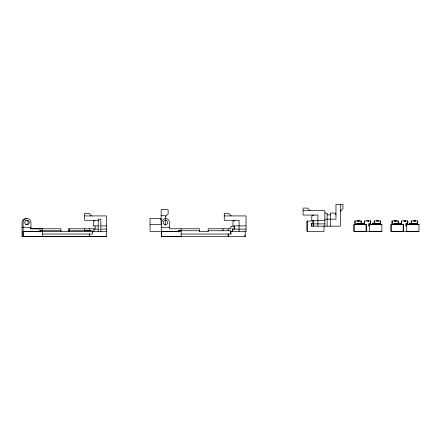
<?xml version="1.0" encoding="UTF-8"?>
<svg xmlns="http://www.w3.org/2000/svg" width="441" height="441" viewBox="0 0 441 441"><rect width="100%" height="100%" fill="white"/><g stroke="black" fill="none" stroke-linecap="round" stroke-linejoin="round"><path stroke-width="0.66" d="M39.977 231.393L39.977 230.737L60.902 230.737L60.902 231.393L60.902 228.78L30.578 228.78L42.595 228.78L42.595 230.726L39.977 230.715L39.977 231.398L23.103 231.393L23.103 236.641L23.103 222.462A3.925 3.925 0 0 1 27.028 218.543A3.925 3.925 0 0 1 30.947 222.462L30.947 228.774M68.57 230.737L68.57 231.393L68.57 228.78L94.038 228.774L94.038 231.393L92.29 231.393L92.29 234.05L42.595 234.05M92.296 232.065L92.296 230.737L69.623 230.737L69.623 231.393L69.623 228.78M245.174 231.393L245.174 236.624L161.649 236.641L161.649 231.393L178.522 231.387L178.522 230.737L199.448 230.737L199.448 231.393L208.169 231.393L208.169 230.737L230.841 230.737L230.841 234.055L181.141 234.05M232.622 228.951L232.616 231.393L232.622 228.951L234.364 228.951L234.369 226.25L234.364 228.951M245.003 236.624L245.003 234.882M323.997 226.161L323.997 231.393L307.079 231.393L307.085 221.013M340.331 204.359L340.331 226.161L311.445 226.161L311.44 223.543L313.187 223.543L313.187 221.013L307.079 221.013L307.079 231.393M355.027 220.93L355.027 224.822L355.022 220.93L361.135 220.93L361.135 223.631L359.387 223.631M364.624 220.93L364.624 224.822L364.619 220.93L370.727 220.93L370.727 223.631L368.985 223.631L368.979 226.073L368.985 223.631M366.201 231.305L366.201 224.331L353.991 224.331L353.991 231.305L381.895 231.305M374.222 220.924L374.216 224.816L374.216 220.924L380.324 220.924L380.324 223.626L378.582 223.626M392.088 220.93L392.082 224.822L392.077 220.93L398.19 220.93L398.19 223.631L396.442 223.631L398.184 223.631L398.184 220.93M401.679 220.93L401.679 224.822L401.674 220.93L407.782 220.93L407.782 223.631L406.04 223.631L406.034 226.073L406.04 223.631L407.782 223.631L407.776 220.93M403.256 231.305L403.256 224.331L391.051 224.331L391.051 231.305L418.95 231.305M411.277 220.924L411.271 224.816L411.271 220.924L417.379 220.924L417.379 223.626L415.637 223.626L417.379 223.626L417.373 220.924M178.522 231.398L178.522 230.715L181.141 230.726L181.141 228.78M165.513 216.57L168.126 213.957L168.126 209.596L161.152 209.596L161.152 224.419L150.045 224.419M340.331 211.338L342.949 208.72L342.949 204.359L335.976 204.359L335.976 219.183L324.868 219.183M400.257 224.067L399.281 224.067M416.166 224.067L415.19 224.067M379.111 224.419L379.106 223.984M416.166 224.419L416.166 223.984M356.51 224.067L356.532 224.419L356.532 224.067L358.125 224.067M356.719 224.067L356.747 224.419L356.659 224.067M362.133 224.419L366.201 224.419L366.201 231.393L353.991 231.393L353.991 224.419L358.781 224.419L358.522 224.067M358.632 224.067L358.627 224.419L358.709 224.067M373.604 224.419L373.544 223.984L372.518 223.984L372.441 224.419L372.518 224.067M377.005 224.067L377.204 224.067M393.719 224.067L393.587 224.419L393.664 224.067M393.774 224.067L393.802 224.419M395.577 224.419L395.577 224.067M395.748 224.067L395.748 224.419M409.573 224.067L411.089 224.067L411.089 224.419M412.396 224.419L412.473 223.984L411.525 223.984L411.387 224.419L411.486 224.067M414.06 224.067L413.371 224.067M362.541 224.419L362.656 223.984M372.628 224.419L372.634 223.984M374.332 224.419L374.431 224.067L374.326 224.419M374.541 224.419L374.558 223.984M409.683 224.419L409.783 223.984M411.651 224.419L411.596 223.984M303.072 210.693L324.868 210.693L324.868 226.161M324.868 213.08L327.134 213.08L327.134 226.161M335.976 214.569L335.331 214.569L335.331 213.08L330.353 213.08L330.353 226.161M327.134 214.822L330.353 214.822M161.152 215.699L165.513 215.699L165.513 225.263M84.65 215.93L106.452 215.93L106.452 231.393M224.249 215.93L246.05 215.93L246.05 231.393L230.841 231.393L230.841 234.05M161.152 219.8L160.507 219.8L160.507 218.317L150.045 218.317L150.045 231.393L181.141 231.393L181.141 236.63L161.649 236.641L161.649 222.462A3.925 3.925 0 0 1 165.573 218.543A3.925 3.925 0 0 1 169.493 222.462L169.493 228.774L199.448 228.78L199.448 231.393M98.801 220.291L84.65 220.291L84.65 213.312L89.01 213.312L91.629 215.93M404.16 220.583L405.874 220.583L405.703 220.93M324.868 220.671L311.787 220.671L311.787 215.699L313.275 215.699L313.275 215.054M313.534 223.89L324.868 223.89M358.18 223.984L357.155 223.984L357.155 224.419M360.077 223.984L359.079 223.984L359.073 224.419M374.47 223.984L375.451 223.984L375.39 224.419M396.134 223.984L397.132 223.984L397.098 224.419M358.417 224.067L360.038 224.067M361.394 224.067L360.247 224.067L360.247 224.419M363.252 224.067L362.226 224.067L362.226 224.419M372.413 224.067L374.034 224.067L374.034 224.419M374.326 224.067L375.947 224.067M377.022 224.067L376.217 224.067M378.135 224.067L379.161 224.067M393.559 224.067L395.18 224.067M395.472 224.067L397.098 224.067M398.449 224.067L397.302 224.067L397.302 224.419M411.381 224.067L413.002 224.067M414.882 224.067L414.612 224.419M362.37 224.067L362.32 224.419L362.282 223.984L363.902 223.984L363.902 224.331L363.797 223.984M413.272 224.067L413.57 224.067M369.685 224.419L375.947 224.419L375.936 223.984M381.895 224.419L379.183 224.419L379.161 223.984M399.188 224.419L403.256 224.419L403.256 231.393L391.051 231.393L391.051 224.419L395.798 224.419L395.814 223.984L395.5 224.419M406.745 224.419L413.002 224.419L412.997 223.984M418.95 224.419L415.99 224.419L416.05 223.984M357.249 224.419L357.271 223.984M395.235 224.331L395.235 223.984L394.21 223.984L394.359 224.419M399.662 224.419L399.689 223.984M412.181 224.419L412.203 223.984M412.335 224.419L412.346 223.984M98.349 225.908L93.371 225.908L93.371 220.93L94.859 220.93L94.859 220.291M100.741 225.908L106.452 225.908M246.05 225.908L232.969 225.908L232.969 220.93L234.458 220.93L234.458 220.285M234.678 226.25L230.88 226.25L230.88 228.774L208.169 228.78L208.169 231.393M30.947 227.258L22.05 227.264L23.356 227.512M161.649 227.258L169.493 227.258M93.58 229.127L98.349 229.127M100.741 229.127L106.452 229.127M232.969 229.127L246.05 229.127M39.977 230.726L42.595 230.726M90.548 230.737L84.446 230.742L84.446 228.78M178.522 230.726L181.141 230.726M23.103 231.393L92.29 231.437M93.58 231.393L106.628 231.393L106.628 236.624L22.05 236.641L22.05 222.468A3.925 3.925 0 0 1 26.989 218.675M24.624 236.63L106.634 236.624M310.045 210.693L307.432 208.08L303.072 208.08L303.072 215.054L317.895 215.054L317.895 226.161M231.227 215.93L228.609 213.312L224.249 213.312L224.249 220.285L239.072 220.285L239.072 231.393M380.318 220.924L380.318 223.626M370.721 220.93L370.727 223.631M361.124 220.93L361.129 223.631M313.182 221.013L313.187 226.161L313.187 223.543M416.293 224.331L416.315 223.984L414.7 223.984L414.7 224.331M416.1 223.984L416.1 224.419M415.957 223.984L415.891 224.419M415.852 223.984L415.802 224.419L415.758 223.984M415.609 223.984L415.654 224.419M415.576 223.984L415.565 224.419M415.455 220.924L415.499 220.577L413.779 220.577L413.812 220.924M415.444 223.984L415.444 224.419M415.405 220.577L415.356 220.924M415.345 223.984L415.345 224.419M415.284 220.577L415.312 220.924M415.306 223.984L415.284 224.419M415.202 220.577L415.224 220.924M415.157 223.984L415.19 224.419M415.08 220.577L415.091 220.924M415.075 223.984L415.124 224.331M414.992 220.577L414.987 220.924L414.942 220.577M414.992 223.984L415.053 224.331M414.909 223.984L414.882 224.419M414.849 220.577L414.871 220.924M414.749 220.577L414.694 220.924M414.634 220.577L414.634 220.924M414.534 220.577L414.534 220.924M414.38 224.331L414.408 223.984L412.71 224.067L412.71 224.419L412.633 224.067M414.303 223.984L414.259 224.419M414.16 223.984L414.198 224.419M414.116 223.984L414.049 224.419M414.038 223.984L413.961 224.419M413.867 220.577L413.867 220.924M413.939 223.984L413.862 224.419M413.851 223.984L413.779 224.419L413.752 223.984M413.603 223.984L413.652 224.419M413.531 223.984L413.553 224.419M413.438 223.984L413.465 224.419M413.333 223.984L413.388 224.419M413.283 223.984L413.272 224.419M413.156 223.984L413.14 224.331M413.074 223.984L413.074 224.331M412.787 223.984L412.793 224.419M412.511 223.984L412.578 224.419M412.263 223.984L412.296 224.419M412.081 223.984L412.087 224.419M411.96 223.984L411.938 224.419M411.888 223.984L411.866 224.419M411.811 223.984L411.8 224.419M411.74 223.984L411.69 224.419M411.442 224.067L411.387 224.419M411.177 224.331L411.177 223.984L410.797 224.419M410.907 223.984L410.88 224.419M410.714 224.067L410.736 224.419M410.593 224.419L410.599 223.984L409.573 223.984L409.474 224.419L409.529 224.067M410.284 223.984L410.345 224.419M410.224 223.984L410.213 224.419L410.141 223.984M410.025 224.419L410.02 223.984L409.954 224.419M409.898 223.984L409.821 224.419M409.689 223.984L409.678 224.419M405.654 220.583L405.67 220.93M405.577 220.583L405.56 220.93M405.461 220.583L405.466 220.93M405.345 220.583L405.362 220.93M405.251 220.583L405.296 220.93M405.141 220.583L405.218 220.93M405.064 220.583L405.114 220.93M405.003 220.583L405.003 220.93M404.904 220.583L404.904 220.93M404.546 220.93L404.496 220.583L404.452 220.93M404.336 220.583L404.314 220.93M404.292 220.583L404.232 220.93L404.188 220.583M400.93 224.331L400.957 223.984L399.337 223.984L399.281 224.419M400.897 223.984L400.852 224.331M400.742 223.984L400.742 224.331M400.671 223.984L400.715 224.331M400.593 223.984L400.604 224.331M400.472 223.984L400.494 224.331M400.4 223.984L400.4 224.331M400.307 223.984L400.307 224.419L400.213 223.984M400.158 223.984L399.904 224.419M399.899 223.984L399.893 224.419M399.794 223.984L399.75 224.419M399.546 223.984L399.535 224.419M399.039 224.331L399.017 223.984L397.424 223.984L397.501 224.419M398.94 223.984L398.973 224.419M398.824 223.984L398.885 224.331M398.758 223.984L398.703 224.419M398.681 223.984L398.686 224.331M398.576 223.984L398.559 224.331M398.488 223.984L398.449 224.419M398.339 223.984L398.339 224.331M398.3 223.984L398.273 224.419M398.245 223.984L398.168 224.331L398.096 223.984M398.03 223.984L397.975 224.331M397.92 224.331L397.881 223.984L397.793 224.331M397.716 223.984L397.716 224.419M397.633 223.984L397.633 224.331M397.027 223.984L397.021 224.331M396.889 223.984L396.889 224.419M396.823 223.984L396.806 224.419M396.702 223.984L396.74 224.419M396.597 223.984L396.668 224.419M396.547 223.984L396.536 224.419M396.47 223.984L396.426 224.419L396.376 223.984M396.266 223.984L396.277 224.419M396.2 220.93L396.2 220.583L394.491 220.583L394.491 220.93M396.178 223.984L396.178 224.419M396.112 220.583L396.09 220.93M396.128 224.067L396.128 224.419M396.024 220.93L395.952 220.583L395.935 220.93M396.035 224.067L396.035 224.419M395.941 224.067L395.891 224.419M395.781 220.583L395.798 220.93M395.764 220.583L395.698 220.93M395.764 224.067L395.682 224.419M395.599 220.583L395.594 220.93M395.511 220.583L395.549 220.93M395.45 220.583L395.456 220.93M395.334 220.583L395.368 220.93M395.235 220.583L395.235 220.93M395.18 224.419L395.136 223.984L395.092 224.331M394.965 223.984L394.971 224.419M394.904 220.583L394.877 220.93M394.86 223.984L394.888 224.419M394.833 220.583L394.833 220.93M394.783 223.984L394.827 224.419M394.723 220.583L394.689 220.93M394.673 223.984L394.684 224.419M394.574 220.583L394.634 220.93M394.656 223.984L394.574 224.419M394.557 223.984L394.48 224.419L394.419 223.984M394.331 223.984L394.304 224.419M394.122 224.067L394.116 224.419M394.045 224.419L394.028 224.067L393.978 224.419M393.923 224.067L393.868 224.419M379.266 224.331L379.238 223.984L377.645 223.984L377.645 224.331M378.979 223.984L379.04 224.419M378.902 223.984L378.951 224.419M378.797 223.984L378.836 224.419M378.703 223.984L378.742 224.419M378.615 223.984L378.599 224.419M378.521 223.984L378.51 224.419M378.439 220.924L378.422 220.577L376.724 220.577L376.735 220.924M378.466 223.984L378.45 224.419M378.395 220.577L378.4 220.924M378.389 223.984L378.389 224.419M378.257 220.924L378.229 220.577L378.158 220.924M378.295 223.984L378.29 224.419M378.196 223.984L378.135 224.419M378.097 220.577L378.036 220.924L377.981 220.577M378.102 223.984L378.069 224.331M378.014 223.984L377.998 224.331M377.887 220.577L377.937 220.924M377.854 223.984L377.854 224.331M377.821 220.577L377.788 220.924M377.821 224.419L377.821 224.067L377.557 224.419M377.694 220.577L377.75 220.924M377.579 220.577L377.639 220.924M377.479 220.577L377.479 220.924M377.353 224.331L377.325 223.984L375.726 223.984L375.655 224.419M377.248 223.984L377.237 224.419M377.193 223.984L377.143 224.419M377.061 223.984L377.066 224.419M376.983 223.984L376.989 224.419M376.884 223.984L376.906 224.419M376.757 220.577L376.757 220.924M376.79 223.984L376.807 224.419M376.697 223.984L376.702 224.419M376.603 223.984L376.592 224.419M376.476 223.984L376.498 224.419M376.41 224.419L376.278 223.984M376.184 223.984L376.184 224.419M376.101 223.984L376.085 224.331M375.738 224.067L375.738 224.419M375.578 224.067L375.594 224.419M375.489 224.067L375.523 224.419M375.363 223.984L375.274 224.419L375.203 223.984M375.12 223.984L375.07 224.419L375.087 223.984M374.977 224.067L374.977 224.419M374.905 223.984L374.883 224.419M374.751 223.984L374.811 224.419M374.685 223.984L374.635 224.419M374.536 223.984L374.536 224.419M374.117 224.331L373.852 223.984L373.825 224.419M373.742 224.067L373.742 224.419M373.659 224.067L373.676 224.419M373.439 223.984L373.472 224.419M373.4 223.984L373.362 224.419L373.34 223.984M373.185 223.984L373.213 224.419M373.086 223.984L373.119 224.419M373.064 224.067L373.064 224.419M372.976 223.984L372.97 224.419M372.865 223.984L372.832 224.419M372.744 223.984L372.717 224.419M372.551 223.984L372.568 224.419M368.792 220.93L368.797 220.583L367.105 220.583L367.132 220.93M368.704 220.583L368.704 220.93M368.643 220.583L368.588 220.93L368.494 220.583M368.406 220.583L368.411 220.93M368.312 220.583L368.296 220.93M368.07 220.583L368.059 220.93L367.948 220.583M367.849 220.583L367.849 220.93M367.094 220.583L367.094 220.93M363.748 223.984L363.748 224.331M363.682 223.984L363.693 224.331M363.538 223.984L363.593 224.331M363.434 223.984L363.483 224.331M363.34 223.984L363.345 224.331M363.252 223.984L363.252 224.419M363.202 224.419L363.158 223.984L363.136 224.419M363.026 223.984L363.042 224.419M362.937 223.984L362.926 224.419M362.833 223.984L362.838 224.419M362.739 223.984L362.689 224.419M362.574 223.984L362.59 224.419M362.491 223.984L362.48 224.419M361.989 224.331L361.978 223.984L360.369 223.984L360.369 224.331M361.885 223.984L361.918 224.419M361.829 223.984L361.78 224.331L361.697 223.984M361.62 223.984L361.648 224.419M361.521 223.984L361.504 224.331M361.427 223.984L361.433 224.331M361.333 223.984L361.394 224.419M361.24 223.984L361.284 224.331M361.185 223.984L361.218 224.419M361.113 223.984L361.074 224.331M360.975 223.984L361.019 224.331M360.925 223.984L360.865 224.331M360.826 223.984L360.793 224.331M360.721 223.984L360.738 224.331M360.655 223.984L360.661 224.419M360.578 223.984L360.578 224.331M360.446 224.067L360.446 224.419M360.043 223.984L360.038 224.419M359.972 223.984L359.999 224.331M359.906 223.984L359.862 224.331M359.828 224.419L359.751 223.984L359.685 224.419M359.647 223.984L359.613 224.419M359.558 223.984L359.481 224.419M359.443 223.984L359.393 224.419M359.321 223.984L359.332 224.419M359.206 223.984L359.222 224.419M359.123 220.93L359.128 220.583L357.436 220.583L357.436 220.93M359.139 223.984L359.123 224.419M359.079 220.583L359.057 220.93M358.996 220.583L358.946 220.93L358.897 220.583M358.98 224.067L358.974 224.419M358.886 224.067L358.902 224.419M358.82 220.93L358.742 220.583L358.726 220.93M358.566 220.583L358.566 220.93M358.494 220.583L358.533 220.93M358.406 220.583L358.456 220.93M358.34 220.583L358.346 220.93M358.18 220.583L358.18 220.93M358.125 224.419L358.103 223.984L358.026 224.331M357.976 223.984L357.916 224.419M357.822 220.583L357.866 220.93L357.772 220.583M357.833 224.419L357.822 223.984L357.772 224.419M357.684 220.583L357.662 220.93M357.728 223.984L357.695 224.419M357.634 220.583L357.585 220.93M357.618 223.984L357.563 224.419M357.513 220.583L357.519 220.93M357.502 223.984L357.453 224.419M357.381 223.984L357.419 224.419M357.188 223.984L357.21 224.419M357.067 224.067L357.061 224.419M356.973 224.067L356.99 224.419M356.868 224.067L356.813 224.419M311.445 223.543L311.445 226.161M228.223 228.78L228.223 230.737M222.992 228.78L222.992 230.742M178.522 230.737L178.522 232.065M100.818 231.812L100.818 219.188L98.2 219.188L98.2 231.812M95.118 225.908L95.118 229.127M89.677 228.78L89.677 230.737M42.595 231.393L42.595 236.63M39.977 230.737L39.977 232.065M25.975 220.197A2.266 2.266 0 0 1 26.559 224.656M89.677 234.05L89.677 236.624L89.677 234.05M228.223 234.05L228.223 236.624L228.223 234.05M399.485 224.067L399.375 224.419L399.425 224.067M381.895 224.331L369.685 224.331L369.685 231.393L381.895 231.393L381.895 224.331M418.95 224.331L406.745 224.331L406.745 231.393L418.95 231.393L418.95 224.331M410.444 224.419L410.444 223.984L410.483 224.419M368.235 220.93L368.213 220.583L368.202 220.93M164.438 224.43A2.266 2.266 0 0 0 167.839 222.462A2.266 2.266 0 0 0 164.438 220.5A2.266 2.266 0 0 0 164.438 224.43M25.892 224.43A2.266 2.266 0 0 0 29.293 222.462A2.266 2.266 0 0 0 25.892 220.5A2.266 2.266 0 0 0 25.892 224.43"/></g></svg>
